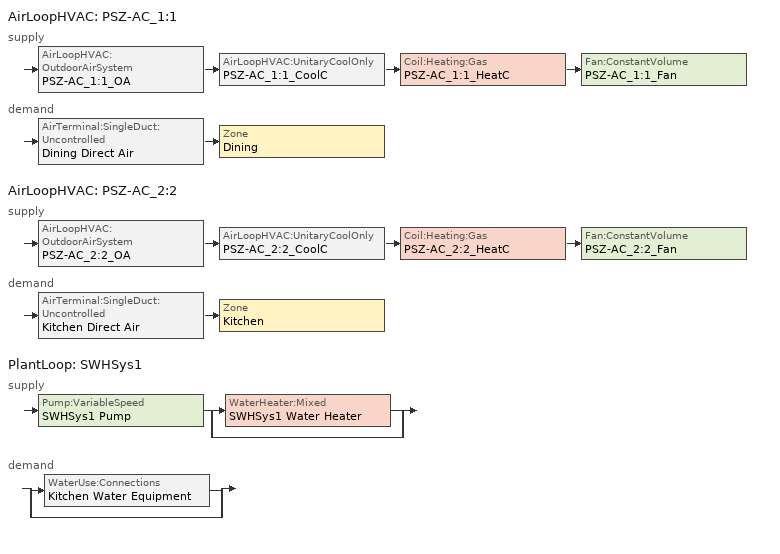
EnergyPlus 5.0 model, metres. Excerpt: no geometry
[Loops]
AirLoopHVAC 'PSZ-AC_1:1'
 supply: AirLoopHVAC:OutdoorAirSystem 'PSZ-AC_1:1_OA' > AirLoopHVAC:UnitaryCoolOnly 'PSZ-AC_1:1_CoolC' > Coil:Heating:Gas 'PSZ-AC_1:1_HeatC' > Fan:ConstantVolume 'PSZ-AC_1:1_Fan'
 demand: AirTerminal:SingleDuct:Uncontrolled 'Dining Direct Air' > Zone 'Dining'
AirLoopHVAC 'PSZ-AC_2:2'
 supply: AirLoopHVAC:OutdoorAirSystem 'PSZ-AC_2:2_OA' > AirLoopHVAC:UnitaryCoolOnly 'PSZ-AC_2:2_CoolC' > Coil:Heating:Gas 'PSZ-AC_2:2_HeatC' > Fan:ConstantVolume 'PSZ-AC_2:2_Fan'
 demand: AirTerminal:SingleDuct:Uncontrolled 'Kitchen Direct Air' > Zone 'Kitchen'
PlantLoop 'SWHSys1'
 supply: Pump:VariableSpeed 'SWHSys1 Pump' > split
  | WaterHeater:Mixed 'SWHSys1 Water Heater'
  | bypass
 demand: split
  | WaterUse:Connections 'Kitchen Water Equipment'
  | bypass
[Fan:ConstantVolume] Availablility Schedule=HVACOperationSchd; Pressure Rise=622; Maximum Flow Rate {m3/s}=AUTOSIZE; Motor In Airstream Fraction=1
Name | Fan Efficiency | Motor Efficiency
PSZ-AC_1:1_Fan | 0.56875 | 0.875
PSZ-AC_2:2_Fan | 0.546 | 0.84
[Fan:ZoneExhaust] Availability Schedule=HVACOperationSchd; Fan Efficiency=1; Pressure Rise {Pa}=1.0e-006
Name | Maximum Flow Rate {m3/s} [*******]
Dining Exhaust Fan | 0.834532
Kitchen Exhaust Fan | 0.722468
[Coil:Heating:Gas] Availablility Schedule=ALWAYS_ON; Gas Burner Efficiency=0.78; Nominal Capacity {W}=AUTOSIZE
PSZ-AC_1:1_HeatC; PSZ-AC_2:2_HeatC
[Coil:Cooling:DX:TwoSpeed]
PSZ-AC_1:1_CoolC DXCoil: Availability Schedule=ALWAYS_ON; Rated High Speed Total Cooling Capacity {W}=AUTOSIZE; Rated High Speed Sensible Heat Ratio=AUTOSIZE; Rated High Speed COP=3.30033; Rated High Speed Air Flow Rate {m3/s}=AUTOSIZE; Total Cooling Capacity Function of Temperature Curve=Measured_CoolCStandard10Ton_CapFT; Total Cooling Capacity Function of Flow Fraction Curve=Measured_CoolCStandard10Ton_CapFF; Energy Input Ratio Function of Temperature Curve=Measured_CoolCStandard10Ton_EIRFT; Energy Input Ratio Function of Flow Fraction Curve=Measured_CoolCStandard10Ton_EIRFFF; Part Load Fraction Correlation Curve=No_PLR_Degredation; Rated Low Speed Total Cooling Capacity {W}=AUTOSIZE; Rated Low Speed Sensible Heat Ratio=AUTOSIZE; Rated Low Speed COP				Based on measured 13.96 EER without Evap Fan=3.34947; Rated Low Speed Air Flow Rate {m3/s}=AUTOSIZE; Low Speed Total Cooling Capacity Function of Temperature Curve=Measured_LowSpeedCoolCapLSFT; Low Speed Energy Input Ratio Function of Temperature Curve=Measured_LowSpeedCoolEIRLSFT
[Coil:Cooling:DX:SingleSpeed]
PSZ-AC_2:2_CoolC DXCoil: Availablility Schedule=ALWAYS_ON; Rated Total Cooling Capacity {W}=AUTOSIZE; Rated Sensible Heat Ratio=AUTOSIZE; Rated COP=3.66668; Rated Air Flow Rate {m3/s}=AUTOSIZE; Total Cooling Capacity Function of Temperature Curve=Cool-Cap-fT; Total Cooling Capacity Function of Flow Fraction Curve=ConstantCubic; Energy Input Ratio Function of Temperature Curve=Cool-EIR-fT; Energy Input Ratio Function of Flow Fraction Curve=ConstantCubic; Part Load Fraction Correlation Curve=Cool-PLF-fPLR
[Zone equipment]
Dining: Dining Exhaust Fan, Dining Direct Air
Kitchen: Kitchen Exhaust Fan, Kitchen Direct Air
[Sizing:Zone] Zone Cooling Design Supply Air Temperature {C}=14; Zone Heating Design Supply Air Temperature {C}=40; Zone Cooling Design Supply Air Humidity Ratio {kg-H20/kg-air}=0.0085; Zone Heating Design Supply Air Humidity Ratio {kg-H20/kg-air}=0.008; Cooling Design Air Flow Method {Flow/Zone | DesignDay | DesignDayWithLimit}=DesignDay; Heating Design Air Flow Method {Flow/Zone | DesignDay}=DesignDay
Name | Outdoor Air Method | Outside Air Flow per Person {(m3/s)/person} | Outside Air Flow per Zone {m3/s}
Dining | Flow/Person | 0.01
Kitchen | Flow/Zone |  | 0.722468
[ZoneControl:Thermostat] Control Type Schedule=Dual Zone Control Type Sched
Name | Zone | Control 1
Dining Thermostat | Dining | Dining DualSPSched
Kitchen Thermostat | Kitchen | Kitchen DualSPSched
[ThermostatSetpoint:DualSetpoint]
Name | Heating Setpoint Temperature Schedule | Cooling Setpoint Temperature Schedule
Dining DualSPSched | HTGSETP_SCH | CLGSETP_SCH
Kitchen DualSPSched | HTGSETP_KITCHEN_SCH | CLGSETP_KITCHEN_SCH
[SetpointManager:SingleZone:Reheat] Control Variable=Temperature; Minimum Supply Air Temperature C=10; Maximum Supply Air Temperature C=50
Name | Control Zone | Setpoint Node or NodeList
SupAirTemp MngrDining | Dining | PSZ-AC_1:1 Supply Equipment Outlet Node
SupAirTemp MngrKitchen | Kitchen | PSZ-AC_2:2 Supply Equipment Outlet Node
[Sizing:System] Type Of Load To Size On {Sensible}=Sensible; Design Outdoor Air Flow Rate {m3/s}=AUTOSIZE; Minimum System Air Flow Ratio=1; Preheat Design Temperature {C}=7; Preheat Design Humidity Ratio {kg-H2O/kg-air}=0.008; Precool Design Temperature {C}=12.8; Precool Design Humidity Ratio {kg-H2O/kg-air}=0.008; Central Cooling Design Supply Air Temperature {C}=12.8; Central Heating Design Supply Air Temperature {C}=40; Sizing Option {Coincident | NonCoincident}=NonCoincident; Central Cooling Design Supply Air Humidity Ratio {kg-H2O/kg-air}=0.0085; Central Heating Design Supply Air Humidity Ratio {kg-H2O/kg-air}=0.008; Cooling Design Air Flow Method=DesignDay; Cooling Design Air Flow Rate {m3/s}=0; Heating Design Air Flow Method=DesignDay; Heating Design Air Flow Rate {m3/s}=0
Name | 100% Outdoor Air in Cooling {Yes | No} | 100% Outdoor Air in Heating {Yes | No}
PSZ-AC_1:1 | No | No
PSZ-AC_2:2 | YES | YES
[Controller:OutdoorAir] Minimum Outdoor Air Flow Rate {m3/s}=AUTOSIZE; Maximum Outdoor Air Flow Rate {m3/s}=AUTOSIZE; Economizer Control Action Type=ModulateFlow; Economizer Maximum Limit Dry-Bulb Temperature {C}=28; Economizer Maximum Limit Enthalpy {J/kg}=64000; Economizer Minimum Limit Dry-Bulb Temperature {C}=-100; Lockout Type=NoLockout; Minimum Limit Type=FixedMinimum; Minimum Outdoor Air Schedule=MinOA_Sched
Name | Economizer Control Type
PSZ-AC_1:1_OA_Controller | DifferentialDryBulb
PSZ-AC_2:2_OA_Controller | NoEconomizer
[AirLoopHVAC] Design Supply Air Flow Rate {m3/s}=AUTOSIZE
PSZ-AC_1:1; PSZ-AC_2:2
[AirLoopHVAC:UnitaryCoolOnly] Availablility Schedule=ALWAYS_ON
Name | Cooling Coil
PSZ-AC_1:1_CoolC | PSZ-AC_1:1_CoolC DXCoil
PSZ-AC_2:2_CoolC | PSZ-AC_2:2_CoolC DXCoil
[AirTerminal:SingleDuct:Uncontrolled] Availability Schedule=ALWAYS_ON; Maximum Air Flow Rate {m3/s}=AUTOSIZE
Dining Direct Air; Kitchen Direct Air
[SetpointManager:MixedAir]
Name | Control Variable {Temperature} | Control Variable | Setpoint Node or NodeList
PSZ-AC_1:1_CoolC SAT Manager; PSZ-AC_2:2_CoolC SAT Manager | Temperature
PSZ-AC_1:1_HeatC MixedAir Manager |  | Temperature | PSZ-AC_1:1_HeatC-PSZ-AC_1:1_FanNode
PSZ-AC_1:1_OAMixed Air Temp Manager |  | Temperature | PSZ-AC_1:1_OA-PSZ-AC_1:1_CoolCNode
PSZ-AC_2:2_HeatC MixedAir Manager |  | Temperature | PSZ-AC_2:2_HeatC-PSZ-AC_2:2_FanNode
PSZ-AC_2:2_OAMixed Air Temp Manager |  | Temperature | PSZ-AC_2:2_OA-PSZ-AC_2:2_CoolCNode
[Refrigeration:Case] Availablility Schedule=ALWAYS_ON; Zone=Kitchen; Rated Ambient Temperature {C}=23.88; Rated Ambient Relative Humidity {%}=55; Latent Case Credit Curve Type=CaseTemperatureMethod; Standard Case Lighting Power per Unit Length {W/m}=33; Case Lighting Schedule=BLDG_LIGHT_SCH; Fraction Of Lighting Energy To Case=1; Case Anti-Sweat Heater Power per Unit Length {W/m}=0; Minimum Anti-Sweat Heater Power per Unit Length {W/m}=0; Anti-Sweat Heater Control Type {******}=None; Humidity At Zero Anti-Sweat Heater Energy {%}=0; Case Height {m}=0; Defrost Energy Correction Curve Type=None
Name | Rated Total Cooling Capacity per Unit length {W/m} | Rated Latent Heat Ratio | Rated Runtime Fraction | Case Length {m} | Case Operating Temperature {C} | Latent Case Credit Curve | Standard Case Fan Power per Unit Length {W/m} | Operating Case Fan Power per Unit Length {W/m} | Fraction of Anti-Sweat Heater Energy To Case | Case Defrost Power per Unit Length {W/m} | Case Defrost Type | Case Defrost Schedule | Case Defrost Drip-Down Schedule | Under Case HVAC Return Air Fraction | Refrigerated Case Restocking Schedule | Case Credit Fraction Schedule | Case Defrost Type {*******}
Kitchen_Case:1_WALKINFREEZER | 688 | 0.1 | 0.4 | 2.44 | -23 | Kitchen_Case:1_WALKINFREEZERSingleShelfHorizontal_LatentEnergyMult | 74 | 74 | 0 | 1291.7 | Electric | Kitchen_Case:1_WALKINFREEZER_CaseDefrost2aDaySched | Kitchen_Case:1_WALKINFREEZER_CaseDripDown2aDaySched | 0 | Kitchen_Case:1_WALKINFREEZER_WalkInStockingSched | Kitchen_Case:1_WALKINFREEZER_CaseCreditReduxSched
Kitchen_Case:2_SELFCONTAINEDDISPLAYCASE | 734 | 0.08 | 0.85 | 3.05 | 2 | Kitchen_Case:2_SELFCONTAINEDDISPLAYCASEMultiShelfVertical_LatentEnergyMult | 66 | 66 | 0.2 | 0 |  |  |  | 0.05 | Kitchen_Case:2_SELFCONTAINEDDISPLAYCASE_CaseStockingSched |  | None
[Refrigeration:CompressorRack] Heat Rejection Location {OUTDOORS | ZONE}=OUTDOORS; Design Condenser Fan Power {W}=330; Condenser Type=AIRCOOLED
Name | Design Compressor Rack COP {W/W} | Compressor Rack COP As Function Of Temperature Curve | Condenser Fan Power Function of Temperature Curve | Refrigeration Case Name or CaseList
RACK1 | 1.5 | RACK1_RackCOPfTCurve | RACK1_RackCondFanCurve2 | Kitchen_Case:1_WALKINFREEZER
RACK2 | 3 | RACK2_RackCOPfTCurve |  | Kitchen_Case:2_SELFCONTAINEDDISPLAYCASE
[WaterHeater:Mixed]
SWHSys1 Water Heater: Tank Volume {m3}=0.2; Setpoint Temperature Schedule=SWHSys1 Water Heater Setpoint Temperature Schedule Name; Deadband Temperature Difference {deltaC}=2; Maximum Temperature Limit {C}=82.2222; Heater Control Type {Cycle | Modulate}=Cycle; Heater Maximum Capacity {W}=845000; Heater Fuel Type=NATURALGAS; Heater Thermal Efficiency=0.8; Off Cycle Parasitic Fuel Consumption Rate {W}=20; Off Cycle Parasitic Fuel Type=NATURALGAS; Off Cycle Parasitic Heat Fraction To Tank=0.8; On Cycle Parasitic Fuel Type=NATURALGAS; Ambient Temperature Indicator {Schedule | Zone | Outdoors}=SCHEDULE; Ambient Temperature Schedule=SWHSys1 Water Heater Ambient Temperature Schedule Name; Off Cycle Loss Coefficient to Ambient Temperature {W/K}=6; On Cycle Loss Coefficient to Ambient Temperature {W/K}=6; Use Side Effectiveness=1; Source Side Effectiveness=1; Use Side Design Flow Rate=AUTOSIZE; Source Side Design Flow Rate=AUTOSIZE; Indirect Water Heater Recovery Time=1.5
[WaterUse:Equipment]
Kitchen Water Equipment: Peak Flow Rate {m3/s}=4.21e-05; Flow Rate Fraction Schedule=BLDG_SWH_SCH; Target Temperature Schedule=Kitchen Water Equipment Temp Sched; Hot Water Supply Temperature Schedule Name  {C}=Kitchen Water Equipment Hot Supply Temp Sched; Zone=Kitchen; Sensible Fraction Schedule=Kitchen Water Equipment Sensible fract sched; Latent Fraction Schedule=Kitchen Water Equipment Latent fract sched
[PlantEquipmentList]
SWHSys1 Equipment List: SWHSys1 Water Heater
[Pump:VariableSpeed]
SWHSys1 Pump: Rated Flow Rate {m3/s}=AUTOSIZE; Rated Pump Head {Pa} [179352 Pa = 60 ft]=0.1; Rated Power Consumption {W}=AUTOSIZE; Motor Efficiency=1; Fraction of Motor Inefficiencies to Fluid Stream=0; Coefficient 1 of the Part Load Performance Curve=0; Coefficient 2 of the Part Load Performance Curve=1; Coefficient 3 of the Part Load Performance Curve=0; Coefficient 4 of the Part Load Performance Curve=0; Minimum Flow Rate {m3/s}=0; Pump Control Type {Continuous | Intermittent}=Intermittent
[Sizing:Plant]
SWHSys1: Loop Type {COOLING | HEATING}=Heating; Design Loop Exit Temperature {C}=60; Design Loop Temperature Difference {C}=5
[SetpointManager:Scheduled]
SWHSys1 Loop Setpoint Manager: Control Variable {TEMP}=Temperature; Schedule=SWHSys1-Loop-Temp-Schedule; Setpoint Node=SWHSys1 Supply Outlet Node
[PlantEquipmentOperationSchemes]
SWHSys1 Loop Operation Scheme List: Control Scheme 1 Object Type {*******}=PlantEquipmentOperation:HeatingLoad; Control Scheme 1=SWHSys1 Operation Scheme; Control Scheme 1 Schedule=PlantOnSched
[PlantEquipmentOperation:HeatingLoad]
SWHSys1 Operation Scheme: Load Range 1 Lower Limit {W}=0; Load Range 1 Upper Limit {W}=1000000000000000; Priority Control 1 Equipment List=SWHSys1 Equipment List
[PlantLoop]
SWHSys1: Fluid Type {WATER}=Water; Loop Equipment Operation Scheme=SWHSys1 Loop Operation Scheme List; Maximum Loop Temperature {C}=60; Minimum Loop Temperature {C}=10; Maximum Loop Flow Rate {m3/s}=AUTOSIZE; Minimum Loop Flow Rate {m3/s}=0; Loop Volume {m3}=AUTOSIZE; Load Distribution Scheme {OPTIMAL | SEQUENTIAL}=Optimal
[WaterUse:Connections]
Kitchen Water Equipment: Water Use Equipment 1=Kitchen Water Equipment
[Schedule:Compact]
ALWAYS_ON; PlantOnSched: Through: 12/31, For: AllDays, Until: 24:00, 1
BLDG_LIGHT_SCH: Through: 12/31, For: SummerDesignDay, Until: 24:00, 1, For: WinterDesignDay, Until: 24:00, 0, For: Weekday Saturday Sunday Holidays AllOtherDays, Until: 01:00, 0.45, Until: 05:00, 0.15, Until: 06:00, 0.45, Until: 24:00, 0.9
Dual Zone Control Type Sched: Through: 12/31, For: AllDays, Until: 24:00, 4
CLGSETP_KITCHEN_SCH: Temperature, Through: 12/31, For: WinterDesignDay, Until: 24:00, 30, For: AllOtherDays, Until: 01:00, 26, Until: 05:00, 30, Until: 24:00, 26
HTGSETP_KITCHEN_SCH: Temperature, Through: 12/31, For: SummerDesignDay, Until: 24:00, 15.6, For: WinterDesignDay, Until: 24:00, 19, For: AllOtherDays, Until: 01:00, 19, Until: 05:00, 15.6, Until: 24:00, 19
CLGSETP_SCH: Temperature, Through: 12/31, For: WinterDesignDay, Until: 24:00, 30, For: AllOtherDays, Until: 01:00, 24, Until: 05:00, 30, Until: 24:00, 24
HTGSETP_SCH: Temperature, Through: 12/31, For: SummerDesignDay, Until: 24:00, 15.6, For: WinterDesignDay, Until: 24:00, 21, For: AllOtherDays, Until: 01:00, 21, Until: 05:00, 15.6, Until: 24:00, 21
HVACOperationSchd: On/Off, Through: 12/31, For: AllDays, Until: 01:00, 1, Until: 05:00, 0, Until: 24:00, 1
MinOA_Sched: Through: 12/31, For: AllDays, Until: 01:00, 1, Until: 05:00, 0, Until: 24:00, 1
Kitchen_Case:1_WALKINFREEZER_CaseCreditReduxSched: Fraction, Through: 12/31, For:AllDays, Interpolate:No, Until: 7:00, 0.2, Until: 21:00, 0.4, Until: 24:00, 0.2
Kitchen_Case:1_WALKINFREEZER_CaseDefrost2aDaySched: On/Off, Through: 12/31, For:AllDays, Interpolate:Yes, Until: 11:00, 0, Until: 11:20, 1, Until: 23:00, 0, Until: 23:20, 1, Until: 24:00, 0
Kitchen_Case:1_WALKINFREEZER_CaseDripDown2aDaySched: On/Off, Through: 12/31, For:AllDays, Interpolate:Yes, Until: 11:00, 0, Until: 11:30, 1, Until: 23:00, 0, Until: 23:30, 1, Until: 24:00, 0
Kitchen_Case:1_WALKINFREEZER_WalkInStockingSched: Any Number, Through: 12/31, For: Tuesday Friday, Until: 4:00, 0, Until: 5:00, 725, Until: 6:00, 417, Until: 7:00, 290, Until: 24:00, 0, For: AllOtherDays, Until: 4:00, 0, Until: 5:00, 125, Until: 6:00, 117, Until: 7:00, 90, Until: 19:00, 0, Until: 20:00, 125, Until: 21:00, 117, Until: 22:00, 90, Until: 24:00, 0
Kitchen_Case:2_SELFCONTAINEDDISPLAYCASE_CaseStockingSched: Any Number, Through: 12/31, For:AllDays, Until: 6:00, 0, Until: 7:00, 50, Until: 9:00, 70, Until: 10:00, 80, Until: 11:00, 70, Until: 13:00, 50, Until: 14:00, 80, Until: 15:00, 90, Until: 16:00, 80, Until: 24:00, 0
BLDG_SWH_SCH: Through: 12/31, For: Weekdays SummerDesignDay, Until: 01:00, 0.2, Until: 06:00, 0, Until: 07:00, 0.15, Until: 08:00, 0.6, Until: 09:00, 0.55, Until: 10:00, 0.45, Until: 11:00, 0.4, Until: 12:00, 0.45, Until: 13:00, 0.4, Until: 14:00, 0.35, Until: 17:00, 0.3, Until: 18:00, 0.4, Until: 19:00, 0.55, Until: 20:00, 0.6, Until: 21:00, 0.5, Until: 22:00, 0.55, Until: 23:00, 0.45, Until: 24:00, 0.25, For: Saturday WinterDesignDay, Until: 01:00, 0.2, Until: 06:00, 0, Until: 09:00, 0.15, Until: 10:00, 0.5, Until: 11:00, 0.45, Until: 13:00, 0.5, Until: 14:00, 0.45, Until: 16:00, 0.4, Until: 17:00, 0.35, Until: 18:00, 0.4, Until: 20:00, 0.55, Until: 21:00, 0.5, Until: 22:00, 0.55, Until: 23:00, 0.4, Until: 24:00, 0.3, For: Sunday Holidays AllOtherDays, Until: 01:00, 0.25, Until: 06:00, 0, Until: 10:00, 0.15, Until: 12:00, 0.5, Until: 14:00, 0.4, Until: 17:00, 0.3, Until: 18:00, 0.4, Until: 20:00, 0.5, Until: 21:00, 0.4, Until: 22:00, 0.5, Until: 23:00, 0.4, Until: 24:00, 0.2
Kitchen Water Equipment Hot Supply Temp Sched; Kitchen Water Equipment Temp Sched: Through: 12/31, For: AllDays, Until: 24:00, 49
Kitchen Water Equipment Latent fract sched: Through: 12/31, For: AllDays, Until: 24:00, 0.05
Kitchen Water Equipment Sensible fract sched: Through: 12/31, For: AllDays, Until: 24:00, 0.2
SWHSys1 Water Heater Ambient Temperature Schedule Name: Through: 12/31, For: AllDays, Until: 24:00, 22
SWHSys1 Water Heater Setpoint Temperature Schedule Name; SWHSys1-Loop-Temp-Schedule: Through: 12/31, For: AllDays, Until: 24:00, 60
[Curve:Quadratic]
Name | Coefficient1 Constant | Coefficient2 x | Coefficient3 x**2 | Minimum Value of x | Maximum Value of x | Minimum Curve Output | Maximum Curve Output | Coefficient2 ff | Coefficient3 ff**2 | Minimum Value of ff [0.776 = 10% extrapolation of 300 cfm/ton / 370 cfm/ton (ARI)] | Maximum Value of ff [1.197 = 10% extrapolation of 430 cfm/ton / 370 cfm/ton (ARI)]
Cool-PLF-fPLR | 0.909496 | 0.0986477 | -0.00819488 | 0 | 1 | 0.7 | 1
Measured_CoolCStandard10Ton_CapFF | 0.7685 |  |  |  |  |  |  | 0.2315 | 0 | 0.776 | 1.197
Measured_CoolCStandard10Ton_EIRFFF | 1.192 |  |  |  |  |  |  | -0.1917 | 0 | 0.776 | 1.197
No_PLR_Degredation | 1 | 0 | 0 | 0 | 1
RACK1_RackCOPfTCurve | 1.7603 | -0.0377 | 0.0004 | 10 | 35
RACK1_RackCondFanCurve2 | 0 | 0.0286 | 0 | 0 | 35
RACK2_RackCOPfTCurve | 1 | 0 | 0 | 0 | 50
[Curve:Cubic]
Name | Coefficient1 Constant | Coefficient2 x | Coefficient3 x**2 | Coefficient4 x**3 | Minimum Value of x | Maximum Value of x
ConstantCubic | 1 | 0 | 0 | 0 | -100 | 100
Kitchen_Case:1_WALKINFREEZERSingleShelfHorizontal_LatentEnergyMult | 0.020376 | 0.00024378 | 1.14e-05 | 1.811e-07 | -35 | 20
Kitchen_Case:2_SELFCONTAINEDDISPLAYCASEMultiShelfVertical_LatentEnergyMult | 0.0265263 | 0.00107803 | -6.02558e-05 | 1.23732e-06 | -35 | 20
[Curve:Biquadratic]
Name | Coefficient1 Constant | Coefficient2 x | Coefficient3 x**2 | Coefficient4 y | Coefficient5 y**2 | Coefficient6 x*y | Minimum Value of x | Maximum Value of x | Minimum Value of y | Maximum Value of y | Coefficient2 wb | Coefficient3 wb**2 | Coefficient4 edb | Coefficient5 edb**2 | Coefficient6 wb*edb | Minimum Value of wb 	[52°F = 20% extrapolation (~5°F) below 57°F lowest measurement] | Maximum Value of wb  [85°F = 20% extrapolation (~5°F) above 80°F highest measurement] | Minimum Value of edb [50°F = 20% extrapolation (~10°F) below 60°F lowest measurement] | Maximum Value of edb	[122.5°F = 20% extrapolation (~10°F) above 112.5°F highest measurement]
Cool-Cap-fT | 0.971212 | -0.0152755 | 0.00144345 | -0.00039321 | -6.8364e-06 | -0.000290596 | -100 | 100 | -100 | 100
Cool-EIR-fT | 0.286871 | 0.0239022 | -0.000810648 | 0.0134585 | 0.000338936 | -0.000487004 | -100 | 100 | -100 | 100
Measured_LowSpeedCoolCapLSFT | 0.4136 |  |  |  |  |  |  |  |  |  | 0.03105 | 0 | 0.006952 | -0.0002128 | 0 | 11.1 | 29.4 | 10 | 50.3
Measured_CoolCStandard10Ton_CapFT | 0.52357 |  |  |  |  |  |  |  |  |  | 0.03478 | 0 | -0.001915 | -0.00010838 | 0 | 11.1 | 29.4 | 10 | 50.3
Measured_LowSpeedCoolEIRLSFT | 1.1389 |  |  |  |  |  |  |  |  |  | -0.04518 | 0.0014298 | 0.006044 | 0.0006745 | -0.0012325 | 11.1 | 29.4 | 10 | 50.3
Measured_CoolCStandard10Ton_EIRFT | 0.9847 |  |  |  |  |  |  |  |  |  | -0.04285 | 0.0013562 | 0.009934 | 0.0006398 | -0.001169 | 11.1 | 29.4 | 10 | 50.3
